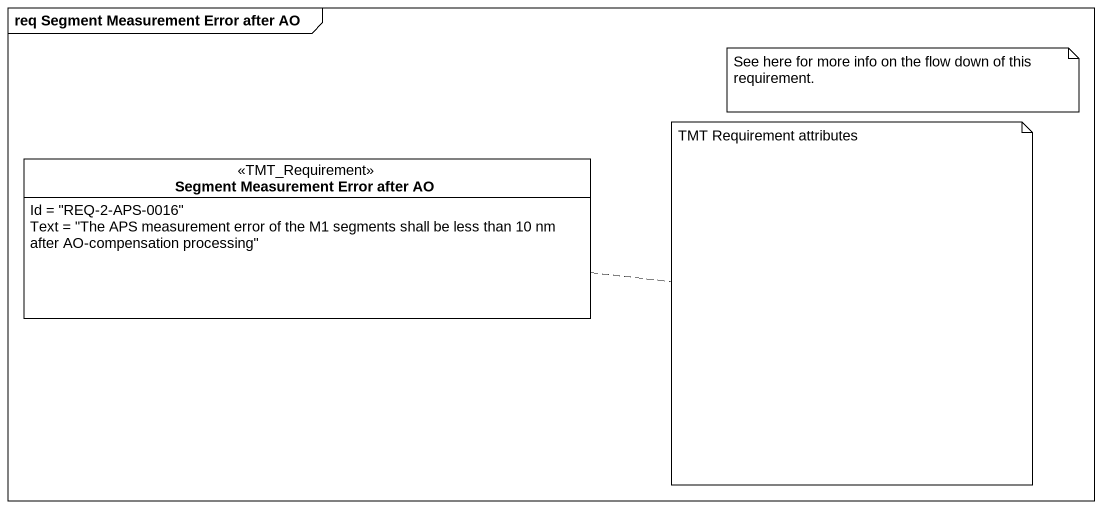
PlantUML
@startuml
mainframe req Segment Measurement Error after AO
hide circle
hide empty members
class "Segment Measurement Error after AO" as Segment_Measurement_Error <<TMT_Requirement>> {
  Id = "REQ-2-APS-0016"
  Text = "The APS measurement error of the M1 segments shall be less than 10 nm after AO-compensation processing"
}
note as N1
  See here for more info on the flow down of this requirement.
end note
note right of Segment_Measurement_Error : TMT Requirement attributes
@enduml
